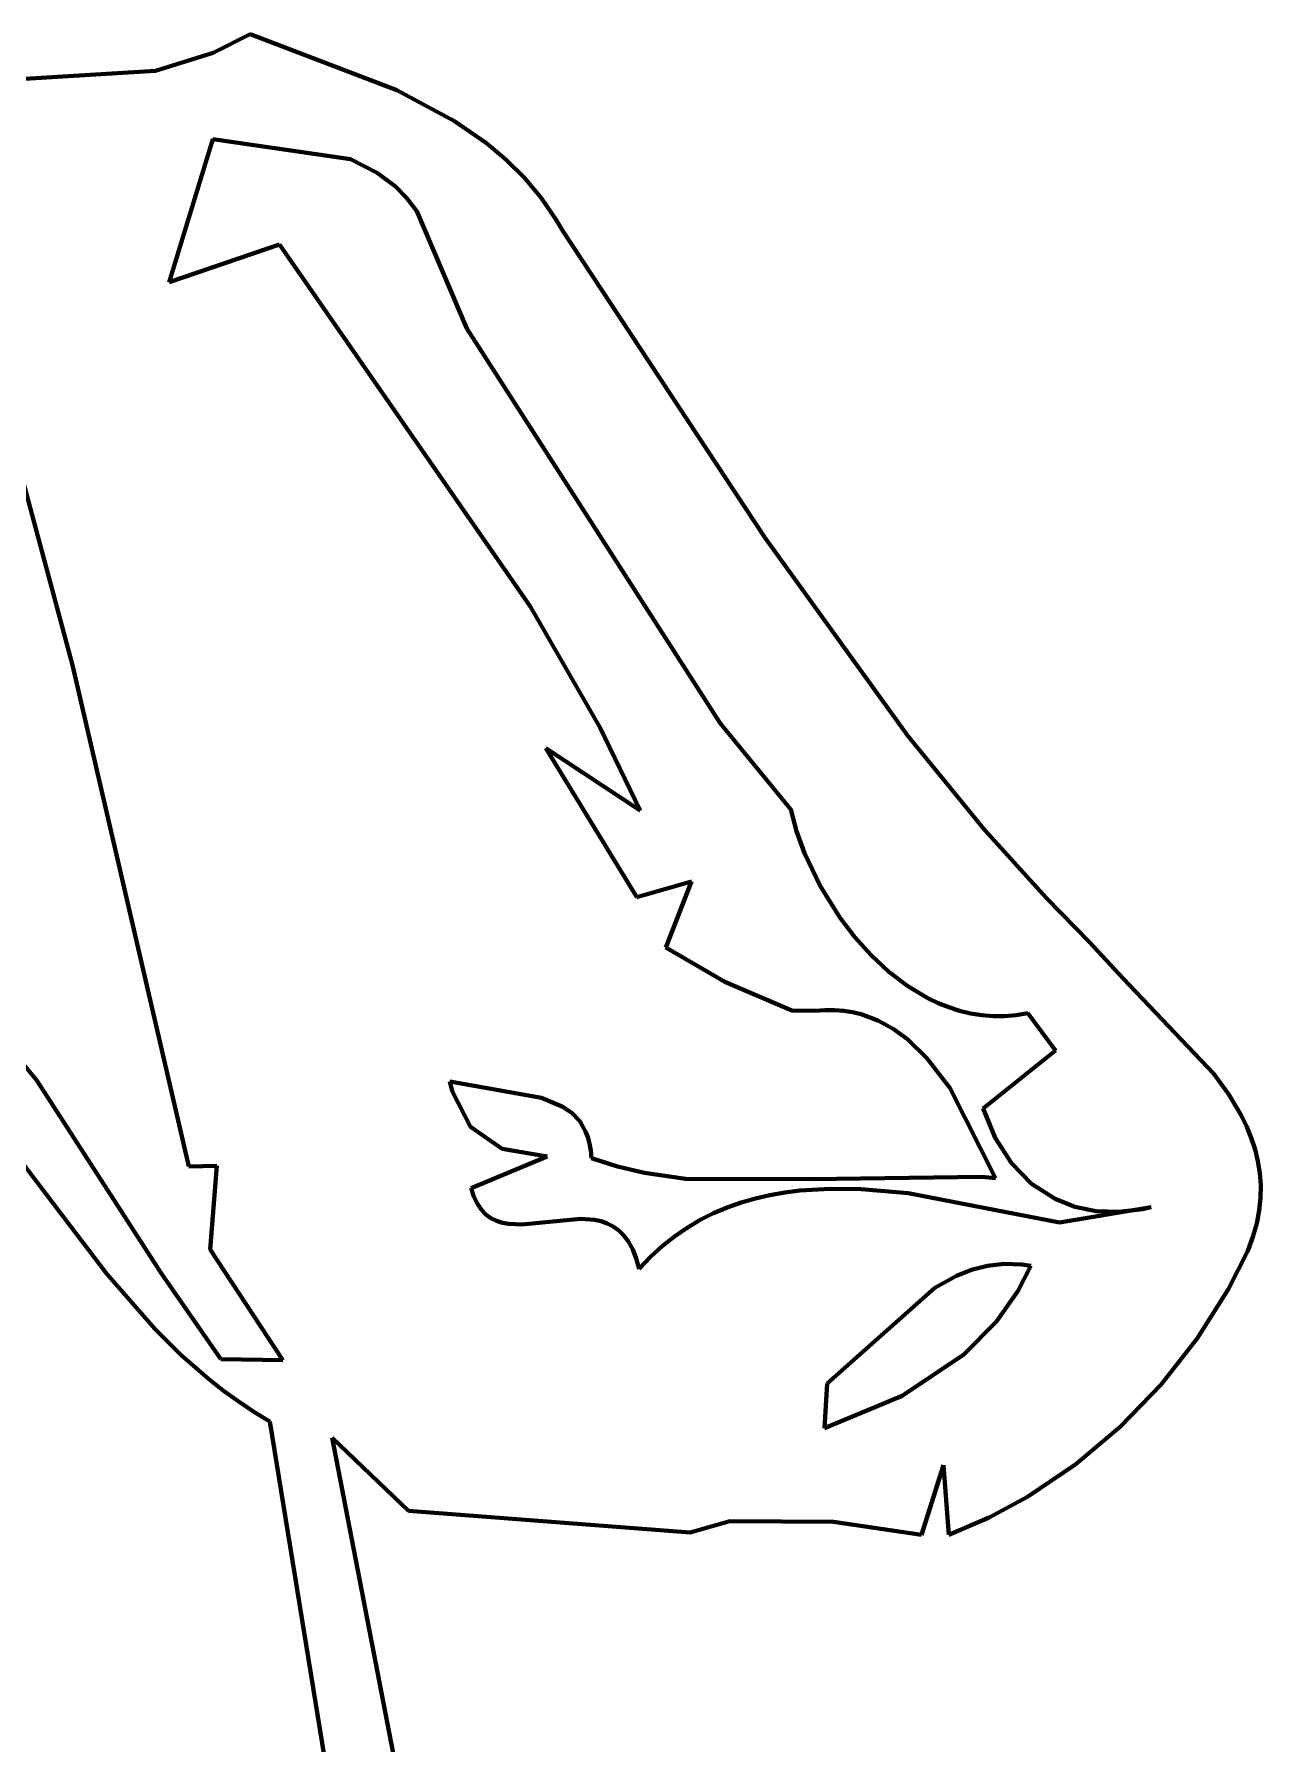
# Model space of a CAD drawing. Header units: millimetres. Extents: x 0 to 11, y 0 to 14.1.
# Drawn here: x 2.178 to 2.728, y 9.237 to 10.003 of the extents above; entities that cross this region are included whole.
import ezdxf

# ---------------------------------------------------------------- set-up
doc = ezdxf.new("R2010")
doc.units = ezdxf.units.MM
doc.layers.add('color#010101ff', color=7, linetype='CONTINUOUS', lineweight=100)
doc.layers.add('color#fefefeff', color=7, linetype='CONTINUOUS', lineweight=100)

msp = doc.modelspace()

# ---------------------------------------------------------------- linework, layer by layer
at = {"layer": 'color#010101ff'}
for p, q in [((2.25852, 9.99467), (2.27506, 10.00301)), ((2.27506, 10.00301), (2.34081, 9.97785)), ((2.2326, 9.98655), (2.25852, 9.99467)), ((2.14635, 9.98137), (2.2326, 9.98655)), ((2.34081, 9.97785), (2.36659, 9.96403)), ((2.36659, 9.96403), (2.38085, 9.95411)), ((2.25835, 9.95589), (2.23874, 9.8919)), ((2.31993, 9.94696), (2.25835, 9.95589)), ((2.38085, 9.95411), (2.38969, 9.9467)), ((2.33195, 9.94093), (2.31993, 9.94696)), ((2.34013, 9.9347), (2.33195, 9.94093)), ((2.38969, 9.9467), (2.3979, 9.93855)), ((2.34511, 9.9296), (2.34013, 9.9347)), ((2.3979, 9.93855), (2.40542, 9.9296)), ((2.34966, 9.92366), (2.34511, 9.9296)), ((2.40542, 9.9296), (2.41217, 9.9198)), ((2.37212, 9.87107), (2.34966, 9.92366)), ((2.41217, 9.9198), (2.41523, 9.91455)), ((2.41523, 9.91455), (2.50566, 9.77734)), ((2.23874, 9.8919), (2.28819, 9.90877)), ((2.28819, 9.90877), (2.40066, 9.74631)), ((2.1954, 9.72024), (2.1539, 9.87447)), ((2.48556, 9.69413), (2.37212, 9.87107)), ((2.50566, 9.77734), (2.56963, 9.68854)), ((2.40066, 9.74631), (2.43175, 9.69238)), ((2.24758, 9.4954), (2.1954, 9.72024)), ((2.43175, 9.69238), (2.4498, 9.65497)), ((2.51722, 9.65549), (2.48556, 9.69413)), ((2.56963, 9.68854), (2.60427, 9.6462)), ((2.4498, 9.65497), (2.40747, 9.68295)), ((2.40747, 9.68295), (2.44832, 9.61619)), ((2.51987, 9.64573), (2.51722, 9.65549)), ((2.52344, 9.63585), (2.51987, 9.64573)), ((2.60427, 9.6462), (2.63185, 9.61569)), ((2.53043, 9.62118), (2.52344, 9.63585)), ((2.44832, 9.61619), (2.47271, 9.62324)), ((2.47271, 9.62324), (2.46128, 9.59356)), ((2.53918, 9.6071), (2.53043, 9.62118)), ((2.63185, 9.61569), (2.65111, 9.59605)), ((2.54591, 9.59829), (2.53918, 9.6071)), ((2.55328, 9.59013), (2.54591, 9.59829)), ((2.65111, 9.59605), (2.66624, 9.57976)), ((2.46128, 9.59356), (2.48778, 9.57818)), ((2.56124, 9.58275), (2.55328, 9.59013)), ((2.56973, 9.5763), (2.56124, 9.58275)), ((2.66624, 9.57976), (2.70676, 9.53699)), ((2.48778, 9.57818), (2.51778, 9.56531)), ((2.5787, 9.57093), (2.56973, 9.5763)), ((2.51778, 9.56531), (2.52816, 9.56515)), ((2.52816, 9.56515), (2.53256, 9.56553)), ((2.53256, 9.56553), (2.53683, 9.56556)), ((2.53683, 9.56556), (2.54096, 9.56525)), ((2.54096, 9.56525), (2.54496, 9.56462)), ((2.54496, 9.56462), (2.54883, 9.56368)), ((2.58334, 9.56871), (2.5787, 9.57093)), ((2.58808, 9.5668), (2.58334, 9.56871)), ((2.59292, 9.56524), (2.58808, 9.5668)), ((2.59783, 9.56405), (2.59292, 9.56524)), ((2.62342, 9.56418), (2.61819, 9.56328)), ((2.63593, 9.5474), (2.62342, 9.56418)), ((2.54883, 9.56368), (2.55619, 9.56094)), ((2.55619, 9.56094), (2.56307, 9.55716)), ((2.56307, 9.55716), (2.56948, 9.55246)), ((2.60282, 9.56324), (2.59783, 9.56405)), ((2.60789, 9.56283), (2.60282, 9.56324)), ((2.61301, 9.56283), (2.60789, 9.56283)), ((2.61819, 9.56328), (2.61301, 9.56283)), ((2.16468, 9.55207), (2.17942, 9.53394)), ((2.56948, 9.55246), (2.57824, 9.54399)), ((2.57824, 9.54399), (2.58845, 9.5307)), ((2.60338, 9.52149), (2.63593, 9.5474)), ((2.21073, 9.44744), (2.14043, 9.53966)), ((2.17942, 9.53394), (2.23509, 9.44756)), ((2.40552, 9.52618), (2.36446, 9.5336)), ((2.36446, 9.5336), (2.3655, 9.52919)), ((2.70676, 9.53699), (2.71346, 9.52774)), ((2.3655, 9.52919), (2.37379, 9.51318)), ((2.41519, 9.5222), (2.40552, 9.52618)), ((2.58845, 9.5307), (2.60897, 9.49018)), ((2.71346, 9.52774), (2.71915, 9.51817)), ((2.41926, 9.51932), (2.41519, 9.5222)), ((2.42267, 9.51569), (2.41926, 9.51932)), ((2.60879, 9.50822), (2.60338, 9.52149)), ((2.71915, 9.51817), (2.72155, 9.51324)), ((2.37379, 9.51318), (2.38801, 9.50342)), ((2.42533, 9.5112), (2.42267, 9.51569)), ((2.42634, 9.5086), (2.42533, 9.5112)), ((2.72155, 9.51324), (2.7236, 9.50822)), ((2.38801, 9.50342), (2.40816, 9.4999)), ((2.42711, 9.50575), (2.42634, 9.5086)), ((2.42765, 9.50263), (2.42711, 9.50575)), ((2.61609, 9.4969), (2.60879, 9.50822)), ((2.7236, 9.50822), (2.72529, 9.50309)), ((2.72529, 9.50309), (2.72657, 9.49786)), ((2.26003, 9.4957), (2.24758, 9.4954)), ((2.25714, 9.4583), (2.26003, 9.4957)), ((2.40816, 9.4999), (2.37407, 9.4857)), ((2.42792, 9.49922), (2.42765, 9.50263)), ((2.43969, 9.49537), (2.42792, 9.49922)), ((2.45169, 9.49255), (2.43969, 9.49537)), ((2.6251, 9.48772), (2.61609, 9.4969)), ((2.72657, 9.49786), (2.72743, 9.49251)), ((2.47003, 9.48994), (2.45169, 9.49255)), ((2.52677, 9.48978), (2.47003, 9.48994)), ((2.60278, 9.49081), (2.52677, 9.48978)), ((2.60897, 9.49018), (2.60278, 9.49081)), ((2.63567, 9.48088), (2.6251, 9.48772)), ((2.72743, 9.49251), (2.72784, 9.48704)), ((2.37407, 9.4857), (2.37531, 9.48188)), ((2.37531, 9.48188), (2.37683, 9.47868)), ((2.49502, 9.4793), (2.50142, 9.48114)), ((2.50142, 9.48114), (2.50794, 9.48263)), ((2.50794, 9.48263), (2.51456, 9.48378)), ((2.51456, 9.48378), (2.52128, 9.48463)), ((2.52128, 9.48463), (2.53492, 9.48545)), ((2.53492, 9.48545), (2.54879, 9.48527)), ((2.54879, 9.48527), (2.56979, 9.48344)), ((2.56979, 9.48344), (2.63769, 9.47038)), ((2.6445, 9.47741), (2.63567, 9.48088)), ((2.72776, 9.48144), (2.72716, 9.47572)), ((2.72784, 9.48704), (2.72776, 9.48144)), ((2.37683, 9.47868), (2.37862, 9.47604)), ((2.37862, 9.47604), (2.38066, 9.47392)), ((2.38066, 9.47392), (2.38292, 9.47228)), ((2.38292, 9.47228), (2.38538, 9.47105)), ((2.47661, 9.47147), (2.4826, 9.47448)), ((2.4826, 9.47448), (2.48874, 9.47709)), ((2.48874, 9.47709), (2.49502, 9.4793)), ((2.63769, 9.47038), (2.67865, 9.47719)), ((2.65404, 9.47544), (2.6445, 9.47741)), ((2.66422, 9.47507), (2.65404, 9.47544)), ((2.67496, 9.47637), (2.66422, 9.47507)), ((2.67865, 9.47719), (2.67496, 9.47637)), ((2.72716, 9.47572), (2.72603, 9.46986)), ((2.38538, 9.47105), (2.38802, 9.47021)), ((2.38802, 9.47021), (2.39082, 9.46969)), ((2.39082, 9.46969), (2.39682, 9.46944)), ((2.39682, 9.46944), (2.42302, 9.47196)), ((2.42302, 9.47196), (2.42927, 9.47155)), ((2.42927, 9.47155), (2.43223, 9.47093)), ((2.43223, 9.47093), (2.43506, 9.46996)), ((2.43506, 9.46996), (2.43774, 9.46859)), ((2.43774, 9.46859), (2.44023, 9.46679)), ((2.44023, 9.46679), (2.44253, 9.4645)), ((2.44253, 9.4645), (2.44461, 9.46168)), ((2.46512, 9.46412), (2.47078, 9.46802)), ((2.47078, 9.46802), (2.47661, 9.47147)), ((2.72603, 9.46986), (2.72432, 9.46385)), ((2.28972, 9.40869), (2.25714, 9.4583)), ((2.44461, 9.46168), (2.44645, 9.45827)), ((2.44645, 9.45827), (2.44802, 9.45422)), ((2.45438, 9.45488), (2.45965, 9.45974)), ((2.45965, 9.45974), (2.46512, 9.46412)), ((2.72201, 9.45771), (2.7132, 9.44037)), ((2.72432, 9.46385), (2.72201, 9.45771)), ((2.44802, 9.45422), (2.44931, 9.4495)), ((2.44931, 9.4495), (2.45438, 9.45488)), ((2.59826, 9.44914), (2.59147, 9.44645)), ((2.60537, 9.45096), (2.59826, 9.44914)), ((2.61284, 9.4518), (2.60537, 9.45096)), ((2.62072, 9.45154), (2.61284, 9.4518)), ((2.61899, 9.43954), (2.62482, 9.45096)), ((2.62482, 9.45096), (2.62072, 9.45154)), ((2.23235, 9.42265), (2.21073, 9.44744)), ((2.23509, 9.44756), (2.2619, 9.40903)), ((2.59147, 9.44645), (2.58183, 9.44105)), ((2.58183, 9.44105), (2.53351, 9.39811)), ((2.60937, 9.4259), (2.61899, 9.43954)), ((2.7132, 9.44037), (2.69933, 9.41833)), ((2.24402, 9.41108), (2.23235, 9.42265)), ((2.59483, 9.41122), (2.60937, 9.4259)), ((2.25642, 9.40023), (2.24402, 9.41108)), ((2.56716, 9.3927), (2.59483, 9.41122)), ((2.69933, 9.41833), (2.68319, 9.39775)), ((2.2619, 9.40903), (2.28972, 9.40869)), ((2.26292, 9.3951), (2.25642, 9.40023)), ((2.53351, 9.39811), (2.53234, 9.37817)), ((2.68319, 9.39775), (2.66501, 9.37889)), ((2.26966, 9.39019), (2.26292, 9.3951)), ((2.27664, 9.38551), (2.26966, 9.39019)), ((2.53234, 9.37817), (2.56716, 9.3927)), ((2.28387, 9.38109), (2.27664, 9.38551)), ((2.32771, 9.11082), (2.28387, 9.38109)), ((2.34597, 9.34114), (2.31171, 9.37376)), ((2.31171, 9.37376), (2.3409, 9.22326)), ((2.66501, 9.37889), (2.64497, 9.36204)), ((2.58572, 9.36152), (2.57589, 9.3303)), ((2.58813, 9.33035), (2.58572, 9.36152)), ((2.64497, 9.36204), (2.62329, 9.34744)), ((2.62329, 9.34744), (2.60607, 9.33813)), ((2.47225, 9.33144), (2.34597, 9.34114)), ((2.48991, 9.33645), (2.47225, 9.33144)), ((2.53643, 9.33619), (2.48991, 9.33645)), ((2.57589, 9.3303), (2.53643, 9.33619)), ((2.60607, 9.33813), (2.58813, 9.33035))]:
    msp.add_line(p, q, dxfattribs=at)
at = {"layer": 'color#fefefeff'}
for p, q in [((2.27506, 10.00301), (2.25852, 9.99467)), ((2.34081, 9.97785), (2.27506, 10.00301)), ((2.25852, 9.99467), (2.2326, 9.98655)), ((2.2326, 9.98655), (2.14635, 9.98137)), ((2.36659, 9.96403), (2.34081, 9.97785)), ((2.38085, 9.95411), (2.36659, 9.96403)), ((2.23874, 9.8919), (2.25835, 9.95589)), ((2.25835, 9.95589), (2.31993, 9.94696)), ((2.38969, 9.9467), (2.38085, 9.95411)), ((2.31993, 9.94696), (2.33195, 9.94093)), ((2.33195, 9.94093), (2.34013, 9.9347)), ((2.3979, 9.93855), (2.38969, 9.9467)), ((2.34013, 9.9347), (2.34511, 9.9296)), ((2.40542, 9.9296), (2.3979, 9.93855)), ((2.34511, 9.9296), (2.34966, 9.92366)), ((2.41217, 9.9198), (2.40542, 9.9296)), ((2.34966, 9.92366), (2.37212, 9.87107)), ((2.41523, 9.91455), (2.41217, 9.9198)), ((2.50566, 9.77734), (2.41523, 9.91455)), ((2.28819, 9.90877), (2.23874, 9.8919)), ((2.40066, 9.74631), (2.28819, 9.90877)), ((2.1539, 9.87447), (2.1954, 9.72024)), ((2.37212, 9.87107), (2.48556, 9.69413)), ((2.56963, 9.68854), (2.50566, 9.77734)), ((2.43175, 9.69238), (2.40066, 9.74631)), ((2.1954, 9.72024), (2.24758, 9.4954)), ((2.4498, 9.65497), (2.43175, 9.69238)), ((2.48556, 9.69413), (2.51722, 9.65549)), ((2.60427, 9.6462), (2.56963, 9.68854)), ((2.44832, 9.61619), (2.40747, 9.68295)), ((2.40747, 9.68295), (2.4498, 9.65497)), ((2.51722, 9.65549), (2.51987, 9.64573)), ((2.51987, 9.64573), (2.52344, 9.63585)), ((2.63185, 9.61569), (2.60427, 9.6462)), ((2.52344, 9.63585), (2.53043, 9.62118)), ((2.47271, 9.62324), (2.44832, 9.61619)), ((2.46128, 9.59356), (2.47271, 9.62324)), ((2.53043, 9.62118), (2.53918, 9.6071)), ((2.65111, 9.59605), (2.63185, 9.61569)), ((2.53918, 9.6071), (2.54591, 9.59829)), ((2.54591, 9.59829), (2.55328, 9.59013)), ((2.66624, 9.57976), (2.65111, 9.59605)), ((2.48778, 9.57818), (2.46128, 9.59356)), ((2.55328, 9.59013), (2.56124, 9.58275)), ((2.56124, 9.58275), (2.56973, 9.5763)), ((2.70676, 9.53699), (2.66624, 9.57976)), ((2.51778, 9.56531), (2.48778, 9.57818)), ((2.56973, 9.5763), (2.5787, 9.57093)), ((2.52816, 9.56515), (2.51778, 9.56531)), ((2.53256, 9.56553), (2.52816, 9.56515)), ((2.53683, 9.56556), (2.53256, 9.56553)), ((2.54096, 9.56525), (2.53683, 9.56556)), ((2.54496, 9.56462), (2.54096, 9.56525)), ((2.54883, 9.56368), (2.54496, 9.56462)), ((2.5787, 9.57093), (2.58334, 9.56871)), ((2.58334, 9.56871), (2.58808, 9.5668)), ((2.58808, 9.5668), (2.59292, 9.56524)), ((2.59292, 9.56524), (2.59783, 9.56405)), ((2.61819, 9.56328), (2.62342, 9.56418)), ((2.62342, 9.56418), (2.63593, 9.5474)), ((2.55619, 9.56094), (2.54883, 9.56368)), ((2.56307, 9.55716), (2.55619, 9.56094)), ((2.56948, 9.55246), (2.56307, 9.55716)), ((2.59783, 9.56405), (2.60282, 9.56324)), ((2.60282, 9.56324), (2.60789, 9.56283)), ((2.60789, 9.56283), (2.61301, 9.56283)), ((2.61301, 9.56283), (2.61819, 9.56328)), ((2.17942, 9.53394), (2.16468, 9.55207)), ((2.57824, 9.54399), (2.56948, 9.55246)), ((2.58845, 9.5307), (2.57824, 9.54399)), ((2.63593, 9.5474), (2.60338, 9.52149)), ((2.14043, 9.53966), (2.21073, 9.44744)), ((2.23509, 9.44756), (2.17942, 9.53394)), ((2.3655, 9.52919), (2.36446, 9.5336)), ((2.36446, 9.5336), (2.40552, 9.52618)), ((2.71346, 9.52774), (2.70676, 9.53699)), ((2.37379, 9.51318), (2.3655, 9.52919)), ((2.40552, 9.52618), (2.41519, 9.5222)), ((2.60897, 9.49018), (2.58845, 9.5307)), ((2.71915, 9.51817), (2.71346, 9.52774)), ((2.41519, 9.5222), (2.41926, 9.51932)), ((2.41926, 9.51932), (2.42267, 9.51569)), ((2.60338, 9.52149), (2.60879, 9.50822)), ((2.72155, 9.51324), (2.71915, 9.51817)), ((2.38801, 9.50342), (2.37379, 9.51318)), ((2.42267, 9.51569), (2.42533, 9.5112)), ((2.42533, 9.5112), (2.42634, 9.5086)), ((2.7236, 9.50822), (2.72155, 9.51324)), ((2.40816, 9.4999), (2.38801, 9.50342)), ((2.42634, 9.5086), (2.42711, 9.50575)), ((2.42711, 9.50575), (2.42765, 9.50263)), ((2.60879, 9.50822), (2.61609, 9.4969)), ((2.72529, 9.50309), (2.7236, 9.50822)), ((2.72657, 9.49786), (2.72529, 9.50309)), ((2.24758, 9.4954), (2.26003, 9.4957)), ((2.26003, 9.4957), (2.25714, 9.4583)), ((2.37407, 9.4857), (2.40816, 9.4999)), ((2.42765, 9.50263), (2.42792, 9.49922)), ((2.42792, 9.49922), (2.43969, 9.49537)), ((2.43969, 9.49537), (2.45169, 9.49255)), ((2.61609, 9.4969), (2.6251, 9.48772)), ((2.72743, 9.49251), (2.72657, 9.49786)), ((2.45169, 9.49255), (2.47003, 9.48994)), ((2.47003, 9.48994), (2.52677, 9.48978)), ((2.52677, 9.48978), (2.60278, 9.49081)), ((2.60278, 9.49081), (2.60897, 9.49018)), ((2.6251, 9.48772), (2.63567, 9.48088)), ((2.72784, 9.48704), (2.72743, 9.49251)), ((2.37531, 9.48188), (2.37407, 9.4857)), ((2.37683, 9.47868), (2.37531, 9.48188)), ((2.50142, 9.48114), (2.49502, 9.4793)), ((2.50794, 9.48263), (2.50142, 9.48114)), ((2.51456, 9.48378), (2.50794, 9.48263)), ((2.52128, 9.48463), (2.51456, 9.48378)), ((2.53492, 9.48545), (2.52128, 9.48463)), ((2.54879, 9.48527), (2.53492, 9.48545)), ((2.56979, 9.48344), (2.54879, 9.48527)), ((2.63769, 9.47038), (2.56979, 9.48344)), ((2.63567, 9.48088), (2.6445, 9.47741)), ((2.72716, 9.47572), (2.72776, 9.48144)), ((2.72776, 9.48144), (2.72784, 9.48704)), ((2.37862, 9.47604), (2.37683, 9.47868)), ((2.38066, 9.47392), (2.37862, 9.47604)), ((2.38292, 9.47228), (2.38066, 9.47392)), ((2.38538, 9.47105), (2.38292, 9.47228)), ((2.4826, 9.47448), (2.47661, 9.47147)), ((2.48874, 9.47709), (2.4826, 9.47448)), ((2.49502, 9.4793), (2.48874, 9.47709)), ((2.67865, 9.47719), (2.63769, 9.47038)), ((2.6445, 9.47741), (2.65404, 9.47544)), ((2.65404, 9.47544), (2.66422, 9.47507)), ((2.66422, 9.47507), (2.67496, 9.47637)), ((2.67496, 9.47637), (2.67865, 9.47719)), ((2.72603, 9.46986), (2.72716, 9.47572)), ((2.38802, 9.47021), (2.38538, 9.47105)), ((2.39082, 9.46969), (2.38802, 9.47021)), ((2.39682, 9.46944), (2.39082, 9.46969)), ((2.42302, 9.47196), (2.39682, 9.46944)), ((2.42927, 9.47155), (2.42302, 9.47196)), ((2.43223, 9.47093), (2.42927, 9.47155)), ((2.43506, 9.46996), (2.43223, 9.47093)), ((2.43774, 9.46859), (2.43506, 9.46996)), ((2.44023, 9.46679), (2.43774, 9.46859)), ((2.44253, 9.4645), (2.44023, 9.46679)), ((2.44461, 9.46168), (2.44253, 9.4645)), ((2.47078, 9.46802), (2.46512, 9.46412)), ((2.47661, 9.47147), (2.47078, 9.46802)), ((2.72432, 9.46385), (2.72603, 9.46986)), ((2.25714, 9.4583), (2.28972, 9.40869)), ((2.44645, 9.45827), (2.44461, 9.46168)), ((2.44802, 9.45422), (2.44645, 9.45827)), ((2.45965, 9.45974), (2.45438, 9.45488)), ((2.46512, 9.46412), (2.45965, 9.45974)), ((2.7132, 9.44037), (2.72201, 9.45771)), ((2.72201, 9.45771), (2.72432, 9.46385)), ((2.44931, 9.4495), (2.44802, 9.45422)), ((2.45438, 9.45488), (2.44931, 9.4495)), ((2.59147, 9.44645), (2.59826, 9.44914)), ((2.59826, 9.44914), (2.60537, 9.45096)), ((2.60537, 9.45096), (2.61284, 9.4518)), ((2.61284, 9.4518), (2.62072, 9.45154)), ((2.62482, 9.45096), (2.61899, 9.43954)), ((2.62072, 9.45154), (2.62482, 9.45096)), ((2.21073, 9.44744), (2.23235, 9.42265)), ((2.2619, 9.40903), (2.23509, 9.44756)), ((2.58183, 9.44105), (2.59147, 9.44645)), ((2.53351, 9.39811), (2.58183, 9.44105)), ((2.61899, 9.43954), (2.60937, 9.4259)), ((2.69933, 9.41833), (2.7132, 9.44037)), ((2.23235, 9.42265), (2.24402, 9.41108)), ((2.60937, 9.4259), (2.59483, 9.41122)), ((2.24402, 9.41108), (2.25642, 9.40023)), ((2.59483, 9.41122), (2.56716, 9.3927)), ((2.68319, 9.39775), (2.69933, 9.41833)), ((2.28972, 9.40869), (2.2619, 9.40903)), ((2.25642, 9.40023), (2.26292, 9.3951)), ((2.53234, 9.37817), (2.53351, 9.39811)), ((2.66501, 9.37889), (2.68319, 9.39775)), ((2.26292, 9.3951), (2.26966, 9.39019)), ((2.26966, 9.39019), (2.27664, 9.38551)), ((2.56716, 9.3927), (2.53234, 9.37817)), ((2.27664, 9.38551), (2.28387, 9.38109)), ((2.28387, 9.38109), (2.32771, 9.11082)), ((2.3409, 9.22326), (2.31171, 9.37376)), ((2.31171, 9.37376), (2.34597, 9.34114)), ((2.64497, 9.36204), (2.66501, 9.37889)), ((2.57589, 9.3303), (2.58572, 9.36152)), ((2.58572, 9.36152), (2.58813, 9.33035)), ((2.62329, 9.34744), (2.64497, 9.36204)), ((2.60607, 9.33813), (2.62329, 9.34744)), ((2.34597, 9.34114), (2.47225, 9.33144)), ((2.47225, 9.33144), (2.48991, 9.33645)), ((2.48991, 9.33645), (2.53643, 9.33619)), ((2.53643, 9.33619), (2.57589, 9.3303)), ((2.58813, 9.33035), (2.60607, 9.33813))]:
    msp.add_line(p, q, dxfattribs=at)

doc.saveas('drawing.dxf')
